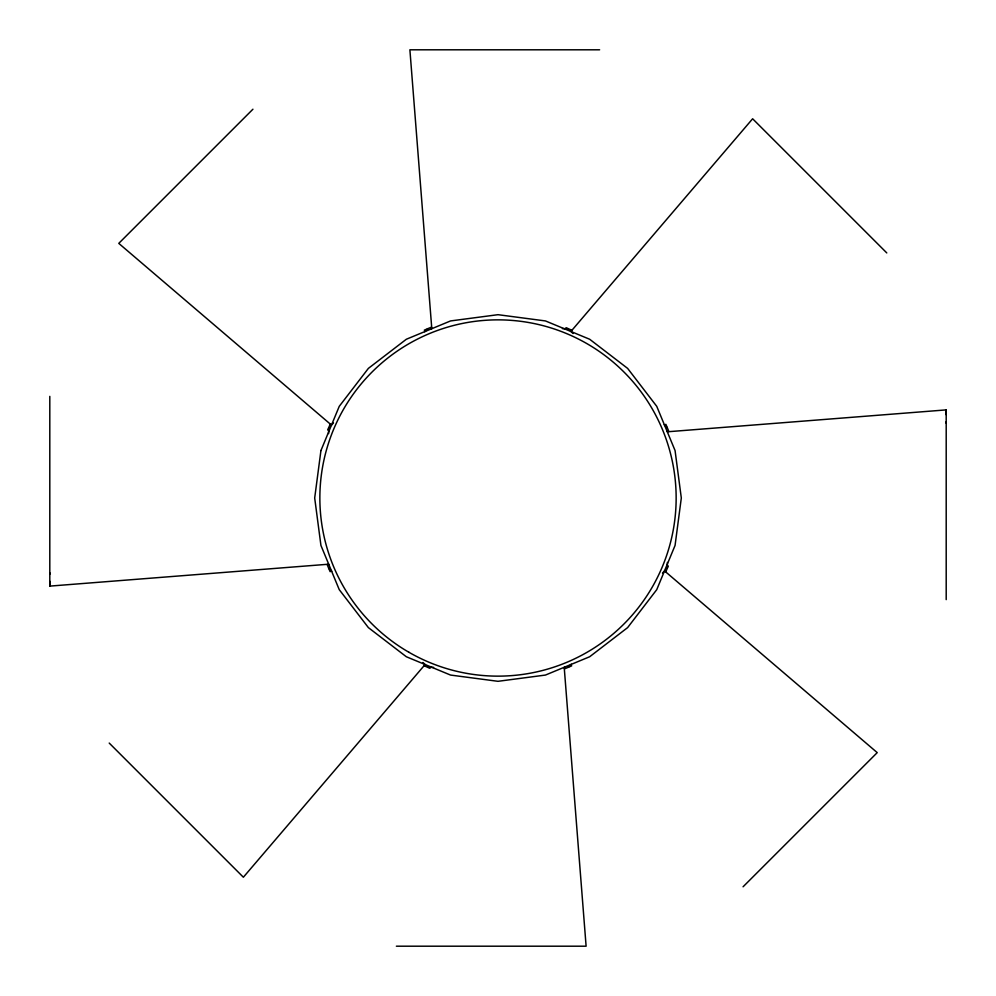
<?xml version="1.0" encoding="UTF-8"?>
<svg xmlns="http://www.w3.org/2000/svg" width="996" height="996" viewBox="0 0 996 996"><rect width="100%" height="100%" fill="white"/><g stroke="black" fill="none" stroke-linecap="round" stroke-linejoin="round"><path stroke-width="1.49" d="M328.643 564.869L328.643 564.209L49.8 586.109L49.8 396.371M328.643 433.584L328.643 427.844M667.357 568.156L667.357 562.416M946.2 599.629L946.2 409.891L667.357 431.791L667.357 431.131M570.945 331.431L752.627 118.773L886.789 252.934M425.055 664.569L243.373 877.227L109.211 743.066M252.934 109.211L118.773 243.373L331.431 425.055M330.958 425.529L333.498 422.989M424.732 331.755L427.844 328.643M568.156 667.357L571.268 664.245M662.502 573.011L665.042 570.471M743.066 886.789L877.227 752.627L664.569 570.945M599.629 49.8L409.891 49.8L431.791 328.643L431.131 328.643M562.416 328.643L568.156 328.643M427.844 667.357L433.584 667.357M564.869 667.357L564.209 667.357L586.109 946.2L396.371 946.2M570.471 330.958L573.011 333.498M664.245 424.732L667.357 427.844M328.643 568.156L331.755 571.268M422.989 662.502L425.529 665.042M946.2 409.891L946.2 414.722M946.2 421.706L946.2 423.25M49.8 572.75L49.8 574.294M49.8 581.278L49.8 586.109M668.241 565.989A183.314 183.314 0 0 1 665.826 571.729M571.729 665.826A183.314 183.314 0 0 1 564.545 668.814M430.011 668.241A183.314 183.314 0 0 1 424.271 665.826M330.174 571.729A183.314 183.314 0 0 1 327.186 564.545M327.759 430.011A183.314 183.314 0 0 1 330.174 424.271M424.271 330.174A183.314 183.314 0 0 1 431.455 327.186M565.989 327.759A183.314 183.314 0 0 1 571.729 330.174M665.826 424.271A183.314 183.314 0 0 1 668.814 431.455M320.936 450.553L314.686 498L320.936 545.447L339.25 589.657L368.383 627.617L406.343 656.75L450.553 675.064L498 681.314L545.447 675.064L589.657 656.75L627.617 627.617L656.75 589.657L675.064 545.447L681.314 498L675.064 450.553L656.75 406.343L627.617 368.383L589.657 339.25L545.447 320.936L498 314.686L450.553 320.936L406.343 339.25L368.383 368.383L339.25 406.343L320.936 450.553M408.933 652.28A178.147 178.147 0 0 0 676.147 498A178.147 178.147 0 0 0 408.933 343.72A178.147 178.147 0 0 0 408.933 652.28"/></g></svg>
